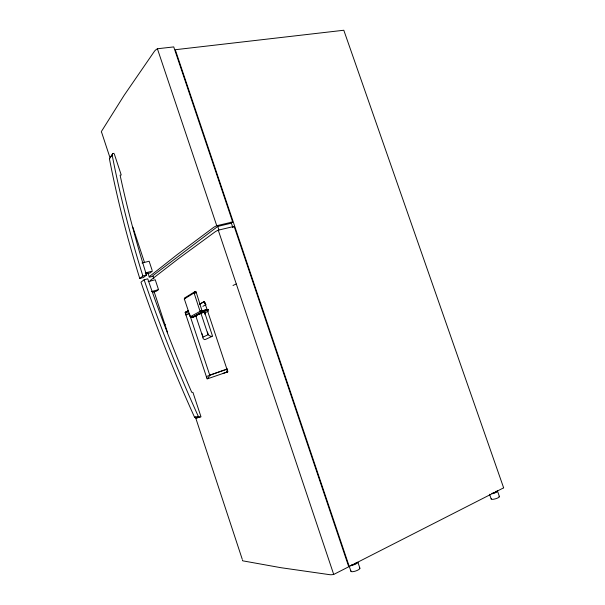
<?xml version="1.0" encoding="UTF-8"?>
<svg xmlns="http://www.w3.org/2000/svg" width="605" height="605" viewBox="0 0 605 605"><rect width="100%" height="100%" fill="white"/><g stroke="black" fill="none" stroke-linecap="round" stroke-linejoin="round"><path stroke-width="0.91" d="M208.165 309.707L202.229 311.439L192.027 317.428L190.303 316.733L184.336 298.983L185.417 297.494L195.309 291.391L196.262 292.449L202.229 311.53L200.089 311.348L190.303 316.733L192.027 317.428L190.303 316.733L191.505 316.77L191.944 317.413M185.372 297.637L184.336 298.983L185.334 297.804A2.238 0.87 74.1 0 0 185.327 298.628L185.417 297.494M227.684 369.988L226.769 372.158A2.654 1.081 71.8 0 0 226.958 369.277L225.219 369.867M189.448 313.874L185.924 314.865L185.727 312.384L186 312.021L189.448 313.874L209.738 375.108L208.059 378.624A2.518 0.976 71.9 0 1 206.35 376.56L227.404 368.853M114.375 154.199L121.227 174.981L120.1 175.193L122.195 184.722A730.553 453.425 66.9 0 0 146.516 275.101L143.377 277.544L139.778 278.474A728.057 454.62 66.9 0 1 109.407 158.669L112.961 153.526L114.088 153.33M109.407 158.669L112.961 153.526M195.309 291.391L194.046 292.964L184.343 298.93M195.43 291.436L194.084 292.986L200.089 311.348L202.13 311.915L208.128 310.093M194.129 293.017L195.544 291.504A2.299 0.923 74.2 0 1 196.035 292.049L194.288 293.198M184.313 299.18L185.304 298.189M194.205 293.1L195.793 291.731M139.778 278.474L142.886 276.031L146.516 275.101M144.111 279.775L140.988 282.172A879.413 506.211 66.8 0 0 194.568 417.268L196.232 418.07L200.989 416.8L192.927 392.358L191.747 392.327A882.869 504.903 66.7 0 1 147.741 278.829L144.111 279.775A886.075 507.073 66.8 0 0 198.296 416.353L199.983 417.163M109.664 156.718L101.723 132.624A8.077 2.556 -16 0 1 101.625 131.149L124.101 95.363L154.335 51.417A9.725 3.812 -17.6 0 1 157.406 48.763L173.741 46.91L232.668 221.959L230.838 223.313L217.747 226.421L152.883 275.683L153.844 278.602M232.933 227.268L234.158 226.376L348.745 566.779L333.718 574.44A10.088 2.662 -19.4 0 1 329.687 574.674L280.856 567.687L243.195 560.911A8.319 1.762 -20.5 0 1 242.529 560.094M157.905 290.09L156.067 291.368L152.551 292.321M203.961 311.787L195.581 315.833L196.149 315.818M204.566 312.505L203.696 312.513M199.484 304.3L204.399 301.487L227.798 371.803L207.137 378.942L185.145 312.505L188.208 310.743M185.16 312.505L188.374 310.652M200.119 303.922L204.422 301.487M202.887 306.342L206.055 304.565M194.326 293.259L196.149 292.245M205.155 312.8L208.339 311.091M199.884 313.806L199.355 314.093L199.915 314.086M204.664 314.018L205.193 313.67L204.649 313.738M204.603 339.655L203.151 338.656L202.879 337.174L208.059 334.739L210.192 336.085L211.833 336.32M194.364 293.319L196.262 292.449M205.246 339.518L212.559 336.191L204.399 311.651L202.985 312.097M203.446 302.031L204.203 302.22A2.639 1.066 73.8 0 1 204.687 302.81L204.838 303.075A2.639 1.066 73.8 0 1 205.231 303.99L204.203 302.22L203.446 302.031L205.488 303.286M202.554 312.263L195.831 315.757L196.398 315.742M200.384 313.602L200.996 313.367M196.232 418.07L198.735 417.344M223.207 373.391L227.813 371.795M224.395 370.147L209.738 375.108M201.677 313.125L202.388 312.891M195.279 316.06L191.664 317.118L190.303 316.733L191.898 317.383L196.549 316.105M195.324 316.128L191.709 317.186L190.303 316.733L191.581 316.952M196.375 316.029L191.755 317.247L190.303 316.733L191.619 317.035M207.228 309.465L200.089 311.348L202.161 311.877L200.089 311.348L208.128 309.42M208.143 309.518L202.214 311.341L200.089 311.348L202.206 311.757L208.158 309.957M208.173 309.798L202.229 311.613L200.089 311.348L202.206 311.242M151.439 291.565L158.518 289.659L155.251 279.76L148.164 281.62M152.952 276.258L149.344 277.196A8.152 1.127 -17.6 0 1 149.495 276.477L177 254.766L213.368 227.578A9.846 1.679 -18.3 0 1 216.756 225.718L232.668 221.959M145.601 274.103L150.002 272.968L152.399 271.108L145.298 272.923M142.039 263.009L149.14 261.239L152.105 270.216M194.568 417.268L198.296 416.353M150.547 280.833A8.152 1.089 -17.6 0 1 150.706 280.138L178.339 258.781L214.858 232.025A9.846 1.626 -18.3 0 1 218.254 230.187L234.158 226.376M202.229 311.53L200.089 311.348L202.221 311.688M497.56 491.237L499.458 496.682M489.536 494.24L491.162 498.898M359.914 568.239L357.857 562.143A4.749 1.248 -19.1 0 1 355.301 564.223A4.749 1.248 -19.1 0 1 350.333 565.599M349.153 566.023L350.908 571.249M230.997 222.035L232.796 227.404M217.747 226.421L218.934 229.968M157.406 48.763L216.756 225.718M218.254 230.187L333.718 574.44M207.447 332.047L208.309 334.656M200.822 312.951L208.059 334.739M201.941 333.521L202.834 336.206M195.755 315.712L202.879 337.174M132.881 227.223L144.345 262.026M147.877 272.734L149.049 276.303M154.078 291.572L167.638 332.727M195.355 416.868L242.234 559.202M233.008 285.499A9.884 0.968 -18.5 0 1 236.305 284.01M164.983 324.666A8.183 0.65 -18.1 0 1 165.105 324.272M185.924 314.865A2.503 0.968 73.6 0 1 186 312.021M498.966 496.281A4.318 1.021 -16.4 0 1 495.707 498.739A4.318 1.021 -16.4 0 1 491.343 498.58M497.068 490.852A4.318 0.991 -16.4 0 1 496.614 492.122A4.318 0.991 -16.4 0 1 492.183 493.68M495.835 491.358A2.866 0.658 -16.4 0 1 495.283 492.334A2.866 0.658 -16.4 0 1 491.941 493.34M359.688 567.966A4.749 1.286 -19.1 0 1 355.664 571.022A4.749 1.286 -19.1 0 1 351.006 570.87M356.201 562.468A3.154 0.824 -19.1 0 1 354.991 563.86A3.154 0.824 -19.1 0 1 351.354 564.941M142.886 276.031A733.835 455.724 66.9 0 1 112.144 154.963M503.64 487.834L349.251 566.522L175.268 49.716L343.806 30.25L503.64 487.834M191.8 317.307L190.303 316.733L191.853 317.353"/></g></svg>
